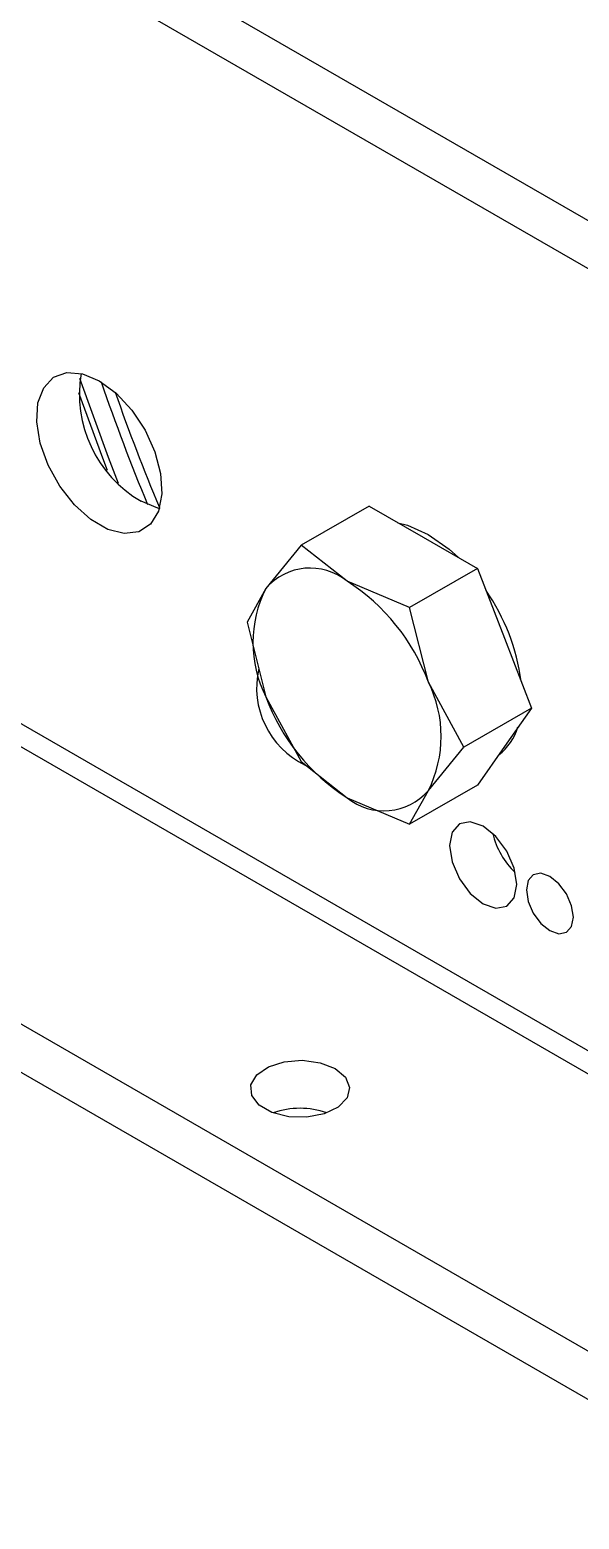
# Model space of a CAD drawing. Header units: inches. Extents: x 0 to 11, y 0 to 8.4.
# Drawn here: x 6.0299 to 6.1268, y 5.3523 to 5.6153 of the extents above; entities that cross this region are included whole.
import ezdxf

# ---------------------------------------------------------------- set-up
doc = ezdxf.new("R2010")
doc.units = ezdxf.units.IN
doc.header["$MEASUREMENT"] = 0

msp = doc.modelspace()

# ---------------------------------------------------------------- linework, layer by layer
at = {"color": 7, "linetype": 'Continuous', "lineweight": 25}
for p, q in [((5.805050289265672, 5.76829356582965), (7.675936981155074, 4.688253667897538)), ((5.805050289265672, 5.759787932372507), (7.675936981155074, 4.679748034440395)), ((6.741967781976621, 5.08077719549454), (5.841878767452475, 5.600387523362511)), ((5.840111000499508, 5.597325661193017), (7.685070443745262, 4.53225324531107)), ((7.675936981155076, 4.488541394323814), (5.805050289265675, 5.568581292255926)), ((7.675936981155076, 4.480035760866671), (5.805050289265675, 5.560075658798783)), ((6.089755532568172, 5.531188422100771), (6.077799412119122, 5.52428630068132)), ((6.089755532568172, 5.531188422100771), (6.099315346703201, 5.525669658870798)), ((6.077799412119122, 5.52428630068132), (6.071540596658113, 5.516631594647613)), ((6.085880317860656, 5.517913781808482), (6.077799412119122, 5.52428630068132)), ((6.099315346703201, 5.525669658870798), (6.108875160838229, 5.520150895640824)), ((6.108875160838229, 5.520150895640824), (6.096919040389179, 5.513248774221373)), ((6.108875160838229, 5.520150895640824), (6.113655067905744, 5.507831182020008)), ((6.071540596658113, 5.516631594647613), (6.068239597984093, 5.510684399899637)), ((6.096919040389179, 5.513248774221373), (6.085880317860656, 5.517913781808482)), ((6.100220039063199, 5.500075304957693), (6.096919040389179, 5.513248774221373)), ((6.068239597984093, 5.510684399899637), (6.071540596658113, 5.497510930635956)), ((6.113655067905744, 5.507831182020008), (6.118434974973258, 5.495511468399192)), ((6.106478854524208, 5.488609346979741), (6.100220039063199, 5.500075304957693)), ((6.071540596658113, 5.497510930635956), (6.077799412119122, 5.486044972658005)), ((6.118434974973258, 5.495511468399192), (6.106478854524208, 5.488609346979741)), ((6.118434974973258, 5.495511468399192), (6.113655067905744, 5.488710518008349)), ((6.100220039063199, 5.480954640946034), (6.106478854524208, 5.488609346979741)), ((6.113655067905744, 5.488710518008349), (6.108875160838229, 5.481909567617508)), ((6.077799412119122, 5.486044972658005), (6.085880317860656, 5.479672453785167)), ((6.108875160838229, 5.481909567617508), (6.096919040389179, 5.475007446198057)), ((6.085880317860656, 5.479672453785167), (6.096919040389179, 5.475007446198057)), ((6.096919040389179, 5.475007446198057), (6.100220039063199, 5.480954640946034))]:
    msp.add_line(p, q, dxfattribs=at)
at = {"color": 7, "linetype": 'Continuous', "lineweight": 25, "flags": 128}
for points in [[(6.042177234474596, 5.553313085265644), (6.045158095825023, 5.551119152694487), (6.047917880325623, 5.54814169818131), (6.050251907385159, 5.544601545906409), (6.051987072894089, 5.540761252768892), (6.052994687564471, 5.536905635742598), (6.053200021225731, 5.533320648304093), (6.052587845219553, 5.530272172571464), (6.051203561839799, 5.527986300043952), (6.049149837052065, 5.526632563429751), (6.046578986228696, 5.526311363180604), (6.043681677614399, 5.527046521249597), (6.040672791334793, 5.528783514325877), (6.037775482720496, 5.531393517579189), (6.035204631897127, 5.534682959008209), (6.033150907109394, 5.538407875790337), (6.031766623729638, 5.542292007888204), (6.031154447723462, 5.546047286992832), (6.031359781384721, 5.549395201232292), (6.032367396055102, 5.552087451123129), (6.034102561564032, 5.553924364807165), (6.036436588623568, 5.554769706799776), (6.039196373124168, 5.554560781952552), (6.042177234474596, 5.553313085265644)], [(6.045589151070363, 5.535175680357262), (6.043774140410659, 5.53978378733268), (6.038740441314334, 5.553720498350966)], [(6.038494541301, 5.551252363144237), (6.042719162433448, 5.539694736650501), (6.043561082017426, 5.537533271696237)], [(6.052884997504224, 5.530716674397402), (6.052523791462384, 5.530800613789715), (6.049542930111957, 5.532048310476624)], [(6.094862088594979, 5.52824047005542), (6.096514709909586, 5.527827547250302), (6.100199230179684, 5.526179913940687)], [(6.100199230179684, 5.526179913940687), (6.103883750449781, 5.523573490696587), (6.105536371764388, 5.522078337546398)], [(6.109874935181671, 5.474629805134554), (6.107608676512311, 5.475417536369567), (6.105687435181674, 5.47504423857042), (6.104403702766255, 5.473566742943076), (6.103952915889239, 5.471209984803271), (6.104403702766255, 5.468332759213722), (6.105687435181674, 5.465373097688325), (6.107608676512311, 5.462781581864921), (6.109874935181671, 5.460952746535477), (6.112141193851032, 5.460165015300463), (6.11406243518167, 5.460538313099612), (6.115346167597088, 5.462015808726954), (6.115796954474106, 5.46437256686676), (6.115346167597088, 5.467249792456308), (6.11406243518167, 5.470209453981705), (6.112141193851032, 5.472800969805109), (6.109874935181671, 5.474629805134554)], [(6.121660048201447, 5.465772293722799), (6.120074512751801, 5.466323411657742), (6.11873036070145, 5.466062242488562), (6.11783222701529, 5.465028546853761), (6.117516844405436, 5.463379695543264), (6.11783222701529, 5.461366711222218), (6.11873036070145, 5.459296052505755), (6.120074512751801, 5.45748295841289), (6.121660048201447, 5.456203456083521), (6.123245583651093, 5.455652338148577), (6.124589735701445, 5.455913507317756), (6.125487869387606, 5.456947202952558), (6.125803251997459, 5.458596054263056), (6.125487869387606, 5.460609038584102), (6.124589735701445, 5.462679697300564), (6.123245583651093, 5.464492791393429), (6.121660048201447, 5.465772293722799)], [(6.083768212183371, 5.431832933525624), (6.085585474197259, 5.4303014610731), (6.08632169137751, 5.428494433039206), (6.08587743351441, 5.426655898573006), (6.084312700094089, 5.42503416194183), (6.081838817035448, 5.423848247664074), (6.078789895953818, 5.423258320034326), (6.075577710535925, 5.423344052047884), (6.072636084221791, 5.424093865121262), (6.070362299945254, 5.42540649284404), (6.069063444872333, 5.427104657568737), (6.068914936577832, 5.428959012739427), (6.069936831929833, 5.430719117414971), (6.071991118298534, 5.43214725970586), (6.074800352926648, 5.433050561082101), (6.077985133111139, 5.433307025687466), (6.081115336640617, 5.432882016555881), (6.083768212183371, 5.431832933525624)]]:
    msp.add_lwpolyline(points, dxfattribs=at)
at = {"color": 7, "linetype": 'Continuous', "lineweight": 25}
for centre, radius, start, end in [((6.060497186590196, 5.550940279952292), 0.0218380916213073, 170.3124497230892, 239.8932702658359), ((6.36240099286593, 5.661582081363182), 0.3377716255765678, 198.732190237278, 202.6605334662715), ((6.363208977744032, 5.661833325519669), 0.3368864859775662, 199.157555939261, 202.8678842531903), ((6.079366088370919, 5.509940242826898), 0.01029623764953974, 50.75183192255787, 139.4672041396226), ((6.090662496065819, 5.507071262641785), 0.02137865723145612, 153.4364295104354, 206.5635704895654), ((6.06649731907591, 5.487649637990618), 0.03593910186576531, 20.22711378560698, 57.36202941092094), ((6.080404402920904, 5.495409808569402), 0.03651449190512726, 7.616053577298878, 34.79530616297874), ((6.085137099640292, 5.499117511547624), 0.01521988330371889, 167.2729416614717, 244.079204069659), ((6.081098139655485, 5.490514972951863), 0.02137865723146366, 333.4364295104436, 26.56357048955717), ((6.105263316645384, 5.509936597603016), 0.03593910186574206, 200.2271137855955, 237.362029410935), ((6.106836815328421, 5.494804533642492), 0.009518501522750156, 307.4896063699071, 343.9389861031134), ((6.092394547350394, 5.487645992766751), 0.01029623764954043, 230.7518319225618, 319.4672041396089), ((6.124897554198768, 5.476463649196929), 0.01368724084614715, 193.0620283764976, 226.9325950908163), ((6.07758102784799, 5.41068102887337), 0.01413889598448565, 70.49262568796071, 109.5073743120962)]:
    msp.add_arc(centre, radius, start, end, dxfattribs=at)

doc.saveas('drawing.dxf')
